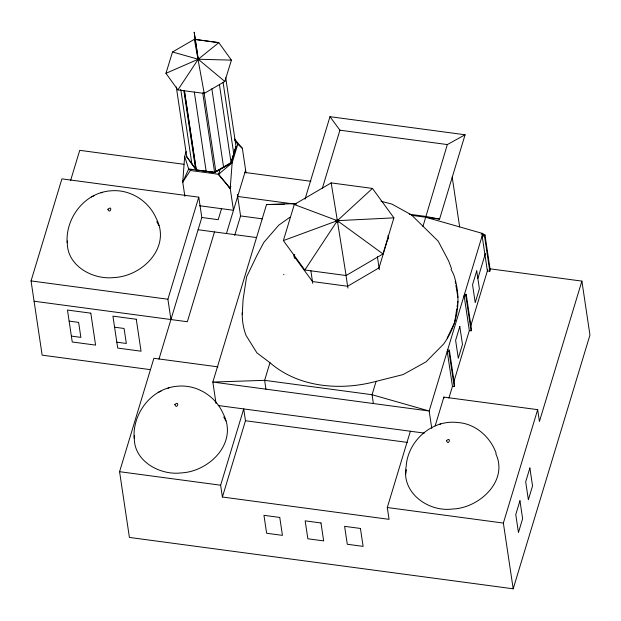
<?xml version="1.0" encoding="UTF-8"?>
<svg xmlns="http://www.w3.org/2000/svg" width="621" height="621" viewBox="0 0 621 621"><rect width="100%" height="100%" fill="white"/><g stroke="black" fill="none" stroke-linecap="round" stroke-linejoin="round"><path stroke-width="0.93" d="M67.099 242.764C65.624 217.56 84.751 192.758 110.577 190.841C129.843 188.955 148.66 200.769 156.213 218.382C171.512 247.298 142.426 276.337 113.93 277.564C92.234 280.048 65.756 265.089 67.379 240.932M134.074 438.139C132.607 412.934 151.734 388.133 177.552 386.215C196.818 384.329 215.634 396.136 223.195 413.757C238.487 442.672 209.409 471.712 180.913 472.938C158.968 475.554 131.908 459.882 134.501 435.391M242.237 314.661L243.09 299.477L246.584 276.912L256.97 255.324L263.863 242.376L278.72 225.221L289.953 217.226M495.845 453.85C508.661 481.19 478.938 508.203 452.585 509.01C428.327 512.294 400.879 492.678 406.181 466.371C407.756 440.933 432.053 419.214 457.778 422.552C475.282 423.506 490.559 437.106 496.148 453.299M184.872 196.337L182.745 182.085L184.662 156.5L186.153 151.571M186.75 156.779L176.302 86.987M405.746 474.211L406.452 469.631M454.751 321.732L456.769 308.684M457.064 306.821L457.351 304.95M457.638 303.087L457.925 301.224M150.29 369.635L42.143 355.158L31.05 280.917L61.921 178.864L198.774 197.175L201.809 217.49L158.984 359.07M70.577 180.587L79.729 150.336L183.979 164.293M191.144 169.3L182.745 182.085L183.381 179.974M170.938 319.543L167.903 299.237L198.774 197.175M490 268.808L581.893 281.111L589.95 335.037L513.194 588.801L129.409 537.429L119.581 471.688L153.884 358.286L217.963 366.864M220.051 169.463L218.6 174.268L230.212 188.435L233.48 210.286L199.45 205.737M236.034 146.572L231.074 162.632L235.996 146.525M234.396 139.578L237.758 144.274L232.138 162.849L230.212 188.435L228.264 186.44M214.501 231.928L187.332 321.74L34.085 301.224M221.534 208.687L218.204 219.687L201.809 217.49M230.849 186.323L230.212 188.435L218.165 174.214L219.749 173.298M226.448 233.527L245.621 170.146M234.684 235.39L240.575 215.929L237.346 194.35M296.256 203.587L266.518 204.573L212.84 382.055L216.03 403.402M283.37 240.591L294.284 204.511L331.179 182.9L372.445 188.427L393.908 217.847L382.994 253.927L346.099 275.53L304.833 270.011L283.37 240.591L336.466 221.006M305.035 199.155L329.976 116.686L465.082 134.773L439.575 219.089L411.35 215.316M222.403 497.025L220.641 485.218L243.711 408.928L245.481 420.743L222.403 497.025L389.056 519.335L387.294 507.52L410.372 431.238M294.734 254.68L294.191 256.489L312.472 281.546L347.62 286.25L379.051 267.853L388.342 237.121M322.369 188.202L339.912 130.185L329.976 116.686M242.26 312.829A111.167 78.005 -27.9 0 0 246.079 335.464L256.939 352.891L269.964 362.703L264.631 380.339L265.951 389.165M465.082 134.773L447.337 144.561L422.932 226.502M451.032 269.289L453.625 274.381A111.881 90.697 14.2 0 1 443.596 344.057L426.014 361.864L403.107 374.579L376.093 381.364L372.057 394.715L373.376 403.541M448.983 351.564L447.221 351.331L452.461 386.347L454.215 386.588L448.983 351.564L449.387 350.221L447.632 349.988M465.851 295.798L464.089 295.565L469.329 330.582L471.083 330.814L465.851 295.798L466.255 294.455L464.5 294.222M484.559 236.221L482.137 235.895L487.376 270.911L489.79 271.237L484.559 236.221L484.962 234.87L482.548 234.552M477.86 278.503L485.42 253.508M435.15 425.905L443.868 397.106L537.67 409.658L539.432 421.473L581.893 281.111M448.905 398.084L452.461 386.347M453.703 382.241L469.329 330.582M470.291 327.383L487.78 269.568M454.215 386.588L454.619 385.237L449.387 350.221M471.083 330.814L471.486 329.472L466.255 294.455M489.79 271.237L490.194 269.894L484.962 234.87M513.194 588.801L503.367 523.061L537.67 409.658M165.954 73.325L172.529 51.985L194.357 39.325L218.817 42.655L231.416 60.128L224.841 81.467L204.231 93.429L177.901 89.905L165.954 73.325L198.223 59.236L218.817 42.655L194.357 39.325L204.231 93.429M184.662 156.5L188.683 168.966L214.602 172.436L231.105 162.865L236.065 146.781L225.718 77.703M182.745 182.085L188.683 168.966L190.771 170.542L218.6 174.268L232.138 162.849L214.602 172.436L206.164 171.311L194.319 92.017M447.182 338.096L454.603 322.664M304.833 270.011L336.83 221.48M177.901 89.905L198.223 59.236L194.187 32.199L198.215 59.197M338.065 220.028L372.445 188.427M214.571 172.234L231.082 162.617M481.104 234.358L482.851 233.535L483.138 235.437M91.264 196.95L94.066 195.778M158.246 392.325L161.049 391.152M101.013 192.859L102.03 192.44M167.988 388.234L169.005 387.807M439.66 424.314L440.677 423.887M283.518 274.668L283.96 274.583M376.093 381.364C340.502 390.997 298.616 387.597 269.964 362.703M338.321 220.626L393.908 217.847M266.518 204.573L284.348 204.216M294.758 204.006L296.644 203.967M172.529 51.985L198.223 59.236L231.416 60.128M339.912 130.185L447.337 144.561M244.922 172.452L310.857 181.278M215.867 171.706L204.014 92.413M409.309 214.214L425.61 216.403L439.575 219.089M237.664 196.461L294.036 204.006M240.575 215.929L262.551 218.871M198.099 229.739L256.652 237.571M31.05 280.917L167.903 299.237M69.125 321.111L78.626 322.384L80.87 337.374L71.368 336.101M114.582 327.197L124.084 328.47L126.327 343.46L116.826 342.187M218.196 405.513L424.29 433.101M245.481 420.743L407.345 442.408M119.581 471.688L220.641 485.218M387.294 507.52L503.367 523.061M184.421 90.612L196.275 169.913L186.719 156.733L196.22 169.898L214.602 172.436L202.725 92.948M381.046 201.251L391.921 204.107L411.389 214.858L438.193 241.173L448.711 261.123L451.529 268.73M425.734 217.241L482.851 233.535L429.173 411.009L431.789 428.521M294.284 204.511L336.466 220.339M338.135 221.239L382.994 253.927M198.223 59.236L224.841 81.467M237.758 144.274L242.353 148.295L246.048 172.995M234.637 139.065L242.353 148.295M156.771 221.588L158.906 225.64M223.746 416.963L225.881 421.007M455.24 281.367L455.558 283.261M455.868 285.155L457.902 297.467M331.179 182.9L337.211 219.725M337.358 220.672L346.099 275.53M452.189 177.039L459.641 226.882M443.868 397.106L444.007 398.045M388.063 235.266L388.614 238.922M377.389 256.745L379.315 269.654M345.959 275.142L347.892 288.051M310.81 270.438L312.743 283.347M293.912 254.641L294.463 258.289M223.063 82.244L233.768 153.892M219.384 84.27L231.105 162.865M211.846 88.694L223.552 167.033M184.313 90.635L196.166 169.921M183.855 90.65L195.561 168.99M180.75 89.377L191.889 163.897M107.883 209.3C110.212 215.06 113.03 204.596 107.883 209.3M174.811 404.597C177.14 410.349 179.958 399.893 174.811 404.597M335.876 220.781C338.212 226.533 341.03 216.077 335.876 220.781M446.437 440.7C448.766 446.452 451.583 435.996 446.437 440.7M459.796 326.491L455.612 340.324L458.29 358.255L462.474 344.422L459.796 326.491M476.726 270.888L472.542 284.721L475.22 302.644L479.404 288.819L476.726 270.888M519.948 500.743L515.764 514.576L518.45 532.508L522.626 518.675L519.948 500.743M529.868 467.986L525.684 481.811L528.362 499.742L532.546 485.917L529.868 467.986M264.631 380.339L212.84 382.055L429.173 411.009L372.057 394.715L264.631 380.339M90.813 313.17L67.472 310.05L72.246 341.985L95.58 345.113L90.813 313.17M136.271 319.256L112.929 316.136L117.703 348.07L141.037 351.199L136.271 319.256M279.76 517.44L263.948 515.321L266.626 533.253L282.439 535.364L279.76 517.44M320.987 522.967L305.167 520.848L307.845 538.78L323.665 540.899L320.987 522.967M360.428 528.448L344.608 526.336L347.294 544.26L363.106 546.379L360.428 528.448"/></g></svg>
